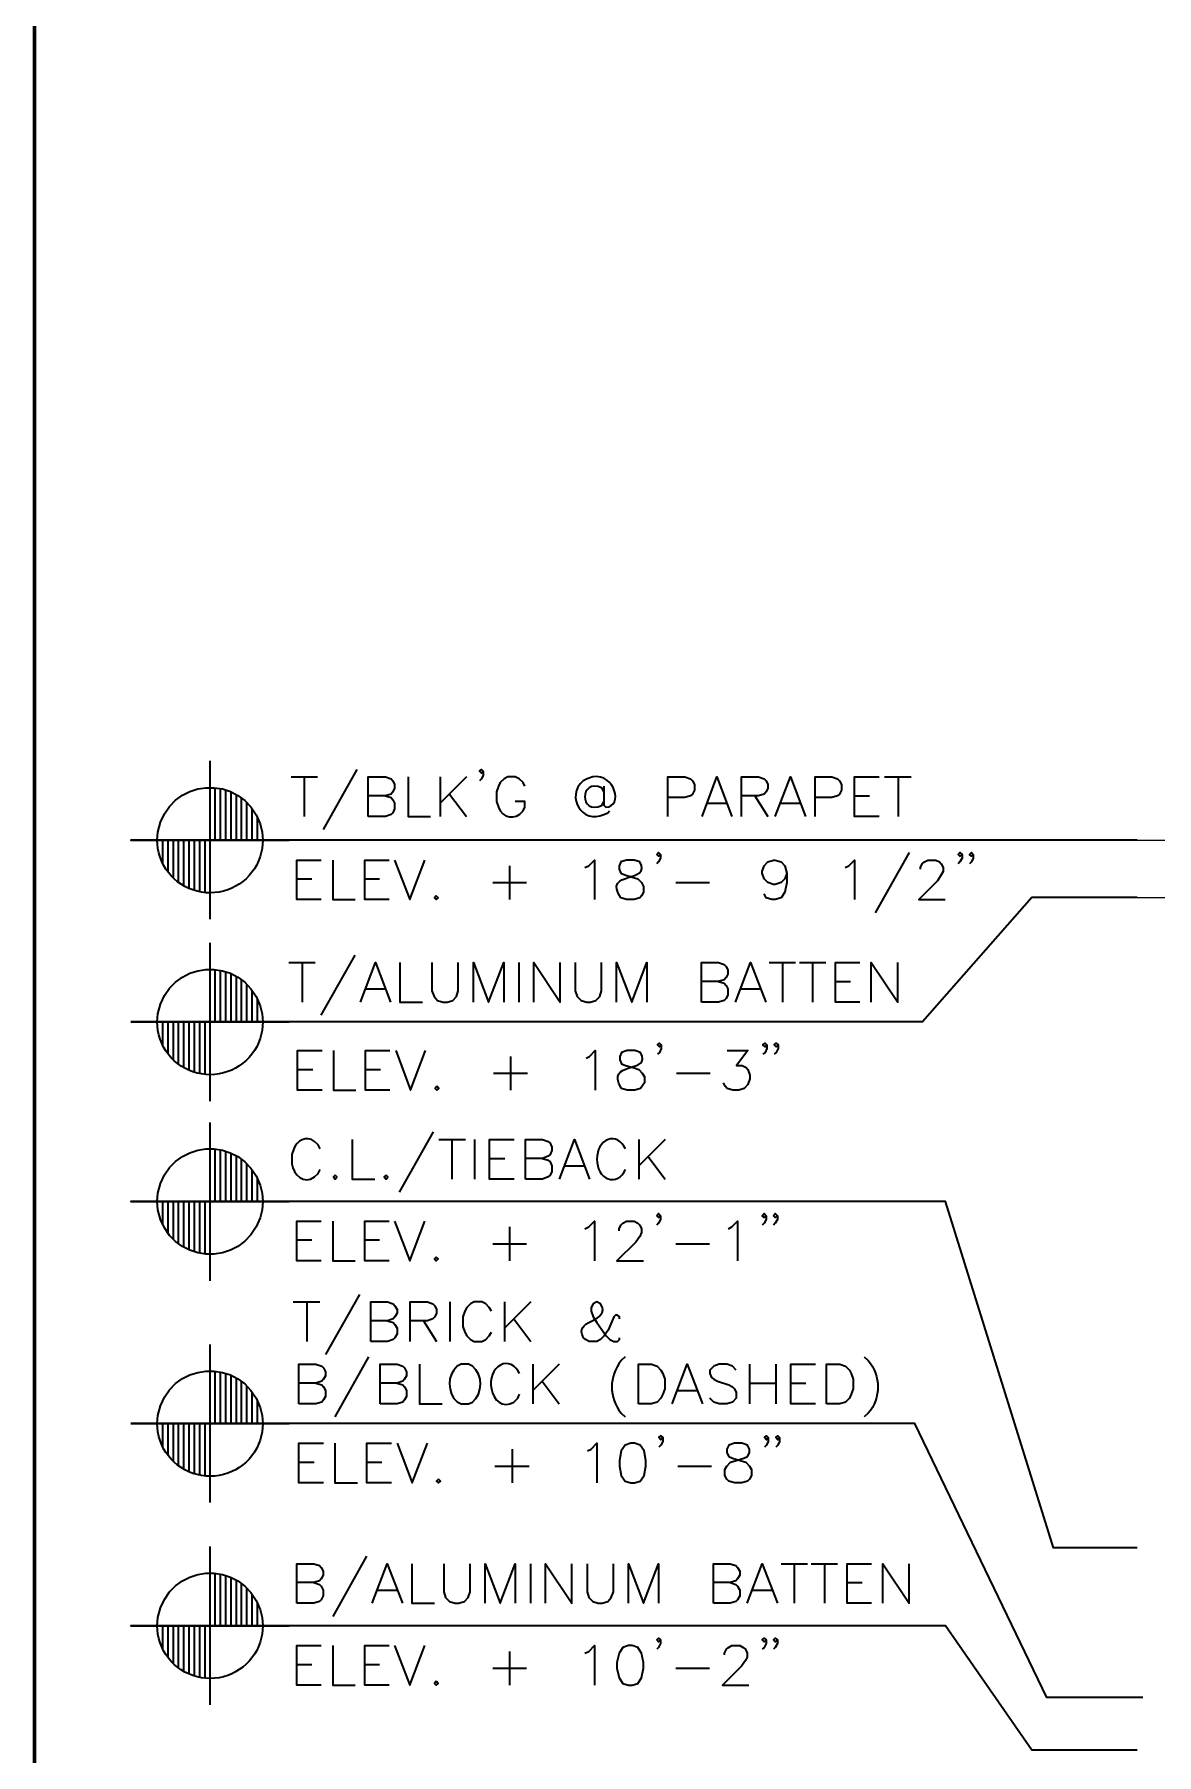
# Model space of a CAD drawing. Header units: inches. Extents: x 5 to 516, y -193 to 129.
# Drawn here: x 12.89 to 23.52, y -88.16 to -71.85 of the extents above; entities that cross this region are included whole.
import ezdxf

# ---------------------------------------------------------------- set-up
doc = ezdxf.new("R2010")
doc.units = ezdxf.units.IN
doc.header["$MEASUREMENT"] = 0
doc.layers.add('Highlight', color=210, linetype='Continuous')
doc.layers.add('PDF4_Geometry', color=7, linetype='Continuous')

msp = doc.modelspace()

# ---------------------------------------------------------------- linework, layer by layer
at = {"layer": 'Highlight'}
for p, q in [((23.3387434, -79.4896516), (137.6392915, -79.4896516)), ((23.3387518, -80.0329832), (138.0451299, -80.0329832))]:
    msp.add_line(p, q, dxfattribs=at)
at = {"layer": 'PDF4_Geometry', "lineweight": 60}
msp.add_lwpolyline([(147.8887598, -127.2829903), (147.8887598, -37.2829831), (12.888749, -37.2829831), (12.888749, -127.2829903)], dxfattribs=at)
at = {"layer": 'PDF4_Geometry', "lineweight": 35}
for points in [[(14.5520758, -78.7396515), (14.5520758, -80.2396516)], [(15.3220818, -78.8896488), (15.5720818, -78.8896488)], [(15.4454135, -78.8896488), (15.4454135, -79.2663155)], [(15.9454136, -78.8196482), (15.6254135, -79.3896483)], [(16.0520759, -79.2663171), (16.0520759, -78.8896504), (16.2154092, -78.8896504), (16.2687426, -78.9096504), (16.2854092, -78.9263171), (16.3020759, -78.9629838), (16.3020759, -78.9963171), (16.2854092, -79.0329838), (16.2687426, -79.0529838), (16.2154092, -79.0696504), (16.0520759, -79.0696504)], [(16.4287442, -78.8896488), (16.4287442, -79.2663155), (16.6420776, -79.2663155)], [(16.732089, -78.8896488), (16.732089, -79.2663155)], [(16.982089, -78.8896488), (16.732089, -79.1396488)], [(17.1420825, -78.8363176), (17.1254158, -78.8563176), (17.1054158, -78.8363176), (17.1254158, -78.819651), (17.1420825, -78.8363176), (17.1420825, -78.8729843), (17.1254158, -78.909651), (17.1054158, -78.9263176)], [(17.5354202, -78.9796485), (17.5187535, -78.9429819), (17.4820869, -78.9096485), (17.4454202, -78.8896485), (17.3754202, -78.8896485), (17.3387535, -78.9096485), (17.3020868, -78.9429819), (17.2854202, -78.9796485), (17.2687535, -79.0329819), (17.2687535, -79.1229819), (17.2854202, -79.1763152)], [(18.1787536, -78.8896485), (18.1254202, -78.9096485), (18.0887536, -78.9263152)], [(18.8920826, -79.2663171), (18.8920826, -78.8896504), (19.0520826, -78.8896504), (19.105416, -78.9096504), (19.125416, -78.9263171), (19.1420827, -78.9629838), (19.1420827, -79.0163171), (19.125416, -79.0529838), (19.105416, -79.0696504), (19.0520826, -79.0863171), (18.8920826, -79.0863171)], [(19.2154198, -79.2663171), (19.3554198, -78.8896504), (19.4987531, -79.2663171)], [(19.5887515, -79.2663171), (19.5887515, -78.8896504), (19.7487515, -78.8896504), (19.8020849, -78.9096504), (19.8220849, -78.9263171), (19.8387515, -78.9629838), (19.8387515, -78.9963171), (19.8220849, -79.0329838), (19.8020849, -79.0529838), (19.7487515, -79.0696504), (19.5887515, -79.0696504)], [(19.9087521, -79.2663171), (20.0520854, -78.8896504), (20.1954188, -79.2663171)], [(20.2854204, -79.2663171), (20.2854204, -78.8896504), (20.4454204, -78.8896504), (20.4987538, -78.9096504), (20.5187538, -78.9263171), (20.5354204, -78.9629838), (20.5354204, -79.0163171), (20.5187538, -79.0529838), (20.4987538, -79.0696504), (20.4454204, -79.0863171), (20.2854204, -79.0863171)], [(20.8920855, -79.2663171), (20.6587522, -79.2663171), (20.6587522, -78.8896504), (20.8920855, -78.8896504)], [(20.945414, -78.8896488), (21.195414, -78.8896488)], [(21.0720823, -78.8896488), (21.0720823, -79.2663155)], [(14.6020839, -79.4896516), (14.6020839, -78.9929849)], [(14.6520785, -79.4896516), (14.6520785, -78.9996515)], [(14.7020866, -79.4896516), (14.7020866, -79.0129849)], [(14.7520812, -79.4896516), (14.7520812, -79.0329849)], [(14.8020758, -79.4896516), (14.8020758, -79.0563182)], [(16.2154195, -79.0696483), (16.2687529, -79.0863149), (16.2854196, -79.1063149), (16.3020862, -79.1396483), (16.3020862, -79.1929816), (16.2854196, -79.2296483), (16.2687529, -79.2463149), (16.2154195, -79.266315), (16.0520862, -79.266315)], [(16.8220819, -79.0529823), (16.9820819, -79.2663156)], [(18.2854203, -79.0329831), (18.2687536, -78.9963164)], [(18.2854203, -78.9796485), (18.2854203, -79.1596485), (18.3020869, -79.1763152)], [(19.7154198, -79.0696483), (19.8387532, -79.266315)], [(20.6587522, -79.0696483), (20.8020855, -79.0696483)], [(14.8520839, -79.4896516), (14.8520839, -79.0896515)], [(14.9020785, -79.4896516), (14.9020785, -79.1329849)], [(14.9520867, -79.4896516), (14.9520867, -79.1896515)], [(17.5187535, -79.2129819), (17.5354202, -79.1763152), (17.5354202, -79.1229819), (17.4454202, -79.1229819)], [(18.2687536, -79.1596498), (18.2854203, -79.1229831)], [(18.2854203, -79.2463152), (18.3220869, -79.2296486), (18.3387536, -79.2129819)], [(19.268751, -79.1396488), (19.4454176, -79.1396488)], [(19.9654198, -79.1396488), (20.1420865, -79.1396488)], [(15.0020812, -79.4896516), (15.0020812, -79.2729849)], [(23.3387434, -79.4896516), (13.8020757, -79.4896516), (15.3020758, -79.4896516)], [(14.0520757, -79.4896516), (14.0520757, -79.4863182)], [(14.1020839, -79.4896516), (14.1020839, -79.7096516)], [(14.1520785, -79.4896516), (14.1520785, -79.7896516)], [(14.2020866, -79.4896516), (14.2020866, -79.8463183)], [(14.2520812, -79.4896516), (14.2520812, -79.8896516)], [(14.3020758, -79.4896516), (14.3020758, -79.9229849)], [(14.3520839, -79.4896516), (14.3520839, -79.9496516)], [(14.4020785, -79.4896516), (14.4020785, -79.9663183)], [(14.4520866, -79.4896516), (14.4520866, -79.9796516)], [(14.5020812, -79.4896516), (14.5020812, -79.9896516)], [(15.0520758, -79.4896516), (15.0520758, -79.4863182)], [(15.605413, -80.0529824), (15.375413, -80.0529824), (15.375413, -79.679649), (15.605413, -79.679649)], [(15.7154195, -79.6796506), (15.7154195, -80.052984), (15.9287529, -80.052984)], [(16.2487507, -80.0529824), (16.0187507, -80.0529824), (16.0187507, -79.679649), (16.2487507, -79.679649)], [(16.3020759, -79.6796506), (16.4454093, -80.052984), (16.5887426, -79.6796506)], [(17.3920825, -79.7329852), (17.3920825, -80.0529852)], [(18.1054208, -79.7496512), (18.1420875, -79.7329845), (18.1954208, -79.6796512), (18.1954208, -80.0529845)], [(18.6254116, -79.6963173), (18.5720783, -79.6796506), (18.4987449, -79.6796506), (18.4454116, -79.6963173), (18.4287449, -79.732984), (18.4287449, -79.7663173), (18.4454116, -79.802984), (18.4820783, -79.8196506), (18.5520783, -79.8396506), (18.6054116, -79.8563173), (18.6420783, -79.892984), (18.6587449, -79.9296506), (18.6587449, -79.982984), (18.6420783, -80.0163173), (18.6254116, -80.0363173), (18.5720783, -80.052984), (18.4987449, -80.052984), (18.4454116, -80.0363173)], [(18.8220821, -79.6263161), (18.8020821, -79.6429827), (18.7854154, -79.6263161), (18.8020821, -79.6063161), (18.8220821, -79.6263161), (18.8220821, -79.6596494), (18.8020821, -79.6963161), (18.7854154, -79.7129827)], [(20.018751, -79.8029823), (19.998751, -79.8563157), (19.9654177, -79.8929823), (19.908751, -79.909649), (19.8920843, -79.909649), (19.838751, -79.8929823), (19.8020843, -79.8563157), (19.7854177, -79.8029823), (19.7854177, -79.7863157), (19.8020843, -79.7329823), (19.838751, -79.6963157), (19.8920843, -79.679649), (19.908751, -79.679649), (19.9654177, -79.6963157), (19.998751, -79.7329823), (20.018751, -79.8029823), (20.018751, -79.8929823), (19.998751, -79.9829824), (19.9654177, -80.0363157), (19.908751, -80.0529824), (19.8754177, -80.0529824), (19.8220843, -80.0363157), (19.8020843, -79.999649)], [(20.5720822, -79.7496512), (20.6054156, -79.7329845), (20.6587489, -79.6796512), (20.6587489, -80.0529845)], [(21.1787446, -79.6063169), (20.8554112, -80.1796503)], [(21.2854205, -79.7663172), (21.2854205, -79.7496505), (21.3020872, -79.7129838), (21.3220872, -79.6963172), (21.3554205, -79.6796505), (21.4287538, -79.6796505), (21.4654205, -79.6963172), (21.4820872, -79.7129838), (21.4987538, -79.7496505), (21.4987538, -79.7863172), (21.4820872, -79.8196505), (21.4454205, -79.8763172), (21.2687538, -80.0529839), (21.5187538, -80.0529839)], [(21.6787446, -79.6263161), (21.6587446, -79.6429827), (21.642078, -79.6263161), (21.6587446, -79.6063161), (21.6787446, -79.6263161), (21.6787446, -79.6596494), (21.6587446, -79.6963161), (21.642078, -79.7129827)], [(21.7854205, -79.6263161), (21.7687539, -79.6429827), (21.7487539, -79.6263161), (21.7687539, -79.6063161), (21.7854205, -79.6263161), (21.7854205, -79.6596494), (21.7687539, -79.6963161), (21.7487539, -79.7129827)], [(15.375413, -79.8563169), (15.5187463, -79.8563169)], [(16.0187507, -79.8563169), (16.1587507, -79.8563169)], [(17.232089, -79.8929821), (17.552089, -79.8929821)], [(18.9654198, -79.8929821), (19.2854198, -79.8929821)], [(23.3387518, -80.0329832), (22.3387517, -80.0329832), (21.3054184, -81.2129833), (13.8020842, -81.2129833)], [(14.5520758, -80.4629827), (14.5520758, -81.9629828)], [(15.2987528, -80.6496519), (15.5487528, -80.6496519)], [(15.4254211, -80.6496519), (15.4254211, -81.0263186)], [(15.9254212, -80.5796514), (15.6020878, -81.1496514)], [(15.9787523, -81.0263169), (16.1220857, -80.6496502), (16.2620857, -81.0263169)], [(16.3520841, -80.6496519), (16.3520841, -81.0263186), (16.5654174, -81.0263186)], [(16.6554152, -80.6496519), (16.6554152, -80.9196519), (16.6754152, -80.9729853), (16.7087486, -81.009652), (16.7620819, -81.0263186), (16.7987486, -81.0263186), (16.8520819, -81.009652), (16.8887486, -80.9729853), (16.9054153, -80.9196519), (16.9054153, -80.6496519)], [(17.0487529, -81.0263169), (17.0487529, -80.6496502), (17.1920863, -81.0263169), (17.3354196, -80.6496502), (17.3354196, -81.0263169)], [(17.4787524, -80.6496519), (17.4787524, -81.0263186)], [(17.6220766, -81.0263169), (17.6220766, -80.6496502), (17.8720766, -81.0263169), (17.8720766, -80.6496502)], [(18.0120777, -80.6496519), (18.0120777, -80.9196519), (18.0320777, -80.9729853), (18.0687443, -81.009652), (18.1220777, -81.0263186), (18.155411, -81.0263186), (18.2087444, -81.009652), (18.245411, -80.9729853), (18.2620777, -80.9196519), (18.2620777, -80.6496519)], [(18.4054154, -81.0263169), (18.4054154, -80.6496502), (18.5487487, -81.0263169), (18.6920821, -80.6496502), (18.6920821, -81.0263169)], [(19.2087466, -81.0263169), (19.2087466, -80.6496502), (19.37208, -80.6496502), (19.4254133, -80.6696502), (19.44208, -80.6863168), (19.4587466, -80.7229835), (19.4587466, -80.7596502), (19.44208, -80.7929835), (19.4254133, -80.8129835), (19.37208, -80.8296502), (19.2087466, -80.8296502)], [(19.5320838, -81.0263169), (19.6754171, -80.6496502), (19.8187505, -81.0263169)], [(19.8520843, -80.6496519), (20.1020844, -80.6496519)], [(19.9787526, -80.6496519), (19.9787526, -81.0263186)], [(20.1387461, -80.6496519), (20.3887462, -80.6496519)], [(20.2620779, -80.6496519), (20.2620779, -81.0263186)], [(20.7087527, -81.0263169), (20.4787527, -81.0263169), (20.4787527, -80.6496502), (20.7087527, -80.6496502)], [(20.8187457, -81.0263169), (20.8187457, -80.6496502), (21.0687457, -81.0263169), (21.0687457, -80.6496502)], [(14.6020839, -81.2129827), (14.6020839, -80.716316)], [(14.6520785, -81.2129827), (14.6520785, -80.7229827)], [(14.7020866, -81.2129827), (14.7020866, -80.736316)], [(14.7520812, -81.2129827), (14.7520812, -80.756316)], [(14.8020758, -81.2129827), (14.8020758, -80.7796494)], [(14.8520839, -81.2129827), (14.8520839, -80.8129827)], [(14.9020785, -81.2129827), (14.9020785, -80.856316)], [(19.3720767, -80.8296514), (19.42541, -80.8463181), (19.4420767, -80.8663181), (19.4587434, -80.8996514), (19.4587434, -80.9563181), (19.4420767, -80.9896514), (19.42541, -81.0096514), (19.3720767, -81.0263181), (19.2087434, -81.0263181)], [(20.4787527, -80.8296514), (20.622086, -80.8296514)], [(14.9520867, -81.2129827), (14.9520867, -80.9129827)], [(15.0020812, -81.2129827), (15.0020812, -80.996316)], [(16.0320835, -80.8996519), (16.2087502, -80.8996519)], [(19.5854149, -80.8996519), (19.7620816, -80.8996519)], [(13.8020757, -81.2129827), (15.3020758, -81.2129827)], [(14.0520757, -81.2129827), (14.0520757, -81.2096494)], [(14.1020839, -81.2129827), (14.1020839, -81.4329827)], [(14.1520785, -81.2129827), (14.1520785, -81.5129827)], [(14.2020866, -81.2129827), (14.2020866, -81.5696494)], [(14.2520812, -81.2129827), (14.2520812, -81.6129828)], [(14.3020758, -81.2129827), (14.3020758, -81.6463161)], [(14.3520839, -81.2129827), (14.3520839, -81.6729828)], [(14.4020785, -81.2129827), (14.4020785, -81.6896494)], [(14.4520866, -81.2129827), (14.4520866, -81.7029828)], [(14.5020812, -81.2129827), (14.5020812, -81.7096494)], [(15.0520758, -81.2129827), (15.0520758, -81.2096494)], [(15.6154195, -81.8596503), (15.3820861, -81.8596503), (15.3820861, -81.4829836), (15.6154195, -81.4829836)], [(15.7220791, -81.4829853), (15.7220791, -81.859652), (15.9354125, -81.859652)], [(16.2554103, -81.8596503), (16.0254103, -81.8596503), (16.0254103, -81.4829836), (16.2554103, -81.4829836)], [(16.3120857, -81.4829853), (16.4520857, -81.859652), (16.595419, -81.4829853)], [(18.115417, -81.5563157), (18.1487503, -81.539649), (18.2020837, -81.4829823), (18.2020837, -81.859649)], [(18.6320848, -81.5029853), (18.5787514, -81.4829853), (18.5054181, -81.4829853), (18.4520848, -81.5029853), (18.4354181, -81.539652), (18.4354181, -81.5729853), (18.4520848, -81.609652), (18.4887514, -81.6263187), (18.5620848, -81.6463187), (18.6154181, -81.6629853), (18.6487514, -81.699652), (18.6687514, -81.7329853), (18.6687514, -81.789652), (18.6487514, -81.8229853), (18.6320848, -81.8429854), (18.5787514, -81.859652), (18.5054181, -81.859652), (18.4520848, -81.8429854)], [(18.8287553, -81.4296508), (18.8120886, -81.4496508), (18.7920886, -81.4296508), (18.8120886, -81.4129841), (18.8287553, -81.4296508), (18.8287553, -81.4663174), (18.8120886, -81.5029841), (18.7920886, -81.5196508)], [(19.452087, -81.4829853), (19.6487537, -81.4829853), (19.542087, -81.6263187), (19.5954204, -81.6263187), (19.632087, -81.6463187), (19.6487537, -81.6629853), (19.6687537, -81.7163187), (19.6687537, -81.7529853), (19.6487537, -81.8063187), (19.6154204, -81.8429854), (19.562087, -81.859652), (19.5054204, -81.859652), (19.452087, -81.8429854), (19.4354203, -81.8229853), (19.4187537, -81.789652)], [(19.8287553, -81.4296508), (19.8120887, -81.4496508), (19.7920887, -81.4296508), (19.8120887, -81.4129841), (19.8287553, -81.4296508), (19.8287553, -81.4663174), (19.8120887, -81.5029841), (19.7920887, -81.5196508)], [(19.9354177, -81.4296508), (19.918751, -81.4496508), (19.898751, -81.4296508), (19.918751, -81.4129841), (19.9354177, -81.4296508), (19.9354177, -81.4663174), (19.918751, -81.5029841), (19.898751, -81.5196508)], [(15.3820861, -81.6629848), (15.5254195, -81.6629848)], [(16.0254103, -81.6629848), (16.1687437, -81.6629848)], [(17.3987557, -81.5396497), (17.3987557, -81.8596497)], [(17.2387486, -81.69965), (17.562082, -81.69965)], [(18.9720794, -81.69965), (19.2920794, -81.69965)], [(14.5520758, -82.166318), (14.5520758, -83.6663182)], [(15.8987556, -82.3263149), (15.8987556, -82.7029816), (16.1154223, -82.7029816)], [(16.668748, -82.2563178), (16.3454147, -82.8263178)], [(16.7220792, -82.3263149), (16.9720792, -82.3263149)], [(16.8454109, -82.3263149), (16.8454109, -82.7029816)], [(17.0587492, -82.3263149), (17.0587492, -82.7029816)], [(17.4354202, -82.7029832), (17.2020868, -82.7029832), (17.2020868, -82.3263166), (17.4354202, -82.3263166)], [(17.5420798, -82.7029832), (17.5420798, -82.3263166), (17.7020798, -82.3263166), (17.7554132, -82.3463166), (17.7754132, -82.3629832), (17.7920798, -82.3996499), (17.7920798, -82.4329832), (17.7754132, -82.4696499), (17.7554132, -82.4863166), (17.7020798, -82.5063166), (17.5420798, -82.5063166)], [(17.865417, -82.7029832), (18.005417, -82.3263166), (18.1487503, -82.7029832)], [(18.615417, -82.3263149), (18.615417, -82.7029816)], [(18.865417, -82.3263149), (18.615417, -82.5763149)], [(14.6020839, -82.9163181), (14.6020839, -82.4163181)], [(14.6520785, -82.9163181), (14.6520785, -82.4263181)], [(14.7020866, -82.9163181), (14.7020866, -82.4396514)], [(14.7520812, -82.9163181), (14.7520812, -82.4563181)], [(14.8020758, -82.9163181), (14.8020758, -82.4829847)], [(15.3454108, -82.4163181), (15.3287441, -82.4696514), (15.3287441, -82.5596514)], [(15.5954108, -82.4163181), (15.5787441, -82.3796514), (15.5420775, -82.346318)], [(18.702087, -82.4863152), (18.8654203, -82.7029819)], [(14.8520839, -82.9163181), (14.8520839, -82.5163181)], [(14.9020785, -82.9163181), (14.9020785, -82.5596514)], [(14.9520867, -82.9163181), (14.9520867, -82.6163181)], [(15.5420775, -82.6829847), (15.5787441, -82.6496514), (15.5954108, -82.6129847)], [(17.2020868, -82.5063178), (17.3454202, -82.5063178)], [(17.7020869, -82.5063178), (17.7554202, -82.5229845), (17.7754202, -82.5396511), (17.7920869, -82.5763178), (17.7920869, -82.6296511), (17.7754202, -82.6663178), (17.7554202, -82.6829845), (17.7020869, -82.7029845), (17.5420869, -82.7029845)], [(17.9187481, -82.5763149), (18.0954148, -82.5763149)], [(15.0020812, -82.9163181), (15.0020812, -82.6963181)], [(15.0287425, -82.7596514), (15.0454091, -82.8363181), (15.0520758, -82.9163181), (15.0454091, -82.9929848), (15.0287425, -83.0696514)], [(23.3387434, -86.1996516), (22.54541, -86.1996516), (21.5220767, -82.9163181), (13.8020757, -82.9163181), (15.3020758, -82.9163181)], [(14.0587425, -82.9929848), (14.0520757, -82.9163181), (14.0587425, -82.8363181)], [(14.0520757, -82.9163181), (14.0520757, -82.9129848)], [(14.1020839, -82.9163181), (14.1020839, -83.1329848)], [(14.1520785, -82.9163181), (14.1520785, -83.2163181)], [(14.2020866, -82.9163181), (14.2020866, -83.2729848)], [(14.2520812, -82.9163181), (14.2520812, -83.3163181)], [(14.3020758, -82.9163181), (14.3020758, -83.3496515)], [(14.3520839, -82.9163181), (14.3520839, -83.3729848)], [(14.4020785, -82.9163181), (14.4020785, -83.3929848)], [(14.4520866, -82.9163181), (14.4520866, -83.4063181)], [(14.5020812, -82.9163181), (14.5020812, -83.4129848)], [(15.0520758, -82.9163181), (15.0520758, -82.9129848)], [(15.605413, -83.4763157), (15.375413, -83.4763157), (15.375413, -83.1029823), (15.605413, -83.1029823)], [(15.7154195, -83.102984), (15.7154195, -83.4763173), (15.9287529, -83.4763173)], [(16.2487507, -83.4763157), (16.0187507, -83.4763157), (16.0187507, -83.1029823), (16.2487507, -83.1029823)], [(16.3020759, -83.102984), (16.4454093, -83.4763173), (16.5887426, -83.102984)], [(17.3920825, -83.1563185), (17.3920825, -83.4763185)], [(18.1054208, -83.1729845), (18.1420875, -83.1563178), (18.1954208, -83.1029845), (18.1954208, -83.4763179)], [(18.4287444, -83.1929837), (18.4287444, -83.1729837), (18.445411, -83.1396504), (18.465411, -83.1196504), (18.4987444, -83.1029837), (18.5720777, -83.1029837), (18.6054111, -83.1196504), (18.6254111, -83.1396504), (18.6420777, -83.1729837), (18.6420777, -83.2096504), (18.6254111, -83.246317), (18.5887444, -83.2996504), (18.4087444, -83.4763171), (18.6587444, -83.4763171)], [(18.8220821, -83.0496494), (18.8020821, -83.0663161), (18.7854154, -83.0496494), (18.8020821, -83.0296494), (18.8220821, -83.0496494), (18.8220821, -83.0863161), (18.8020821, -83.1196494), (18.7854154, -83.1396494)], [(19.4654198, -83.1729845), (19.4987531, -83.1563178), (19.5520865, -83.1029845), (19.5520865, -83.4763179)], [(19.8220822, -83.0496494), (19.8020822, -83.0663161), (19.7854155, -83.0496494), (19.8020822, -83.0296494), (19.8220822, -83.0496494), (19.8220822, -83.0863161), (19.8020822, -83.1196494), (19.7854155, -83.1396494)], [(19.9287445, -83.0496494), (19.9087445, -83.0663161), (19.8920778, -83.0496494), (19.9087445, -83.0296494), (19.9287445, -83.0496494), (19.9287445, -83.0863161), (19.9087445, -83.1196494), (19.8920778, -83.1396494)], [(15.375413, -83.2796502), (15.5187463, -83.2796502)], [(16.0187507, -83.2796502), (16.1587507, -83.2796502)], [(17.232089, -83.3163188), (17.552089, -83.3163188)], [(18.9654198, -83.3163188), (19.2854198, -83.3163188)], [(15.9687426, -83.7963163), (15.6454092, -84.3663163)], [(15.3420878, -83.8663168), (15.5920878, -83.8663168)], [(15.4687425, -83.8663168), (15.4687425, -84.2429835)], [(16.0754185, -84.2429817), (16.0754185, -83.866315), (16.2354185, -83.866315), (16.2887518, -83.886315), (16.3054185, -83.9029817), (16.3254185, -83.9396484), (16.3254185, -83.9729817), (16.3054185, -84.0096484), (16.2887518, -84.0263151), (16.2354185, -84.0463151), (16.0754185, -84.0463151)], [(16.4487502, -84.2429817), (16.4487502, -83.866315), (16.6120835, -83.866315), (16.6654169, -83.886315), (16.6820835, -83.9029817), (16.6987502, -83.9396484), (16.6987502, -83.9729817), (16.6820835, -84.0096484), (16.6654169, -84.0263151), (16.6120835, -84.0463151), (16.4487502, -84.0463151)], [(16.8254185, -83.8663168), (16.8254185, -84.2429835)], [(17.2187427, -83.9563165), (17.1987427, -83.9196499), (17.1654093, -83.8863165), (17.1287426, -83.8663165), (17.0554093, -83.8663165), (17.022076, -83.8863165), (16.9854093, -83.9196499), (16.9687426, -83.9563165), (16.9487426, -84.0096499), (16.9487426, -84.0996499), (16.9687426, -84.1529832), (16.9854093, -84.1896499), (17.022076, -84.2229832), (17.0554093, -84.2429832), (17.1287426, -84.2429832), (17.1654093, -84.2229832), (17.1987427, -84.1896499), (17.2187427, -84.1529832)], [(17.3420879, -83.8663168), (17.3420879, -84.2429835)], [(17.592088, -83.8663168), (17.3420879, -84.1163168)], [(18.272081, -83.9196504), (18.252081, -83.8863171), (18.2187476, -83.8663171), (18.1820809, -83.8863171), (18.1654143, -83.9196504), (18.1654143, -83.9563171), (18.1820809, -84.0096504), (18.2187476, -84.0629838), (18.3054143, -84.1896504), (18.342081, -84.2229838), (18.3787476, -84.2429838), (18.4154143, -84.2429838), (18.432081, -84.2229838), (18.432081, -84.2063171)], [(16.235412, -84.0463163), (16.2887453, -84.062983), (16.305412, -84.0796496), (16.325412, -84.1163163), (16.325412, -84.1696496), (16.305412, -84.2063163), (16.2887453, -84.222983), (16.235412, -84.242983), (16.0754119, -84.242983)], [(16.5754185, -84.0463163), (16.6987518, -84.242983)], [(17.4320809, -84.0263171), (17.5920809, -84.2429838)], [(18.432081, -84.0263171), (18.432081, -84.0096504), (18.4154143, -83.9929838), (18.3954143, -83.9929838), (18.3787476, -84.0096504), (18.362081, -84.0463171), (18.3254143, -84.1363171), (18.2887476, -84.1896504), (18.252081, -84.2229838), (18.2187476, -84.2429838), (18.1454143, -84.2429838), (18.1120809, -84.2229838), (18.0920809, -84.2063171)], [(14.5520758, -84.2696507), (14.5520758, -85.7696508)], [(15.3954189, -84.8329849), (15.3954189, -84.4563182), (15.555419, -84.4563182), (15.6120856, -84.4763182), (15.6287523, -84.4929849), (15.645419, -84.5296516), (15.645419, -84.5663182), (15.6287523, -84.5996516), (15.6120856, -84.6196516), (15.555419, -84.6363182), (15.3954189, -84.6363182)], [(16.0554125, -84.386316), (15.7354125, -84.9563161)], [(16.1654114, -84.8329849), (16.1654114, -84.4563182), (16.3254114, -84.4563182), (16.3787448, -84.4763182), (16.3954114, -84.4929849), (16.4154114, -84.5296516), (16.4154114, -84.5663182), (16.3954114, -84.5996516), (16.3787448, -84.6196516), (16.3254114, -84.6363182), (16.1654114, -84.6363182)], [(16.5387431, -84.4563166), (16.5387431, -84.8329833), (16.7520765, -84.8329833)], [(17.0387475, -84.4763166), (17.0020809, -84.4563166), (16.9320808, -84.4563166), (16.8954142, -84.4763166), (16.8620808, -84.5129833)], [(17.6120804, -84.4563166), (17.6120804, -84.8329833)], [(17.8620804, -84.4563166), (17.6120804, -84.7063166)], [(18.4854121, -84.386316), (18.4487455, -84.4229827)], [(18.932081, -84.8329849), (19.0754144, -84.4563182), (19.2187477, -84.8329849)], [(19.5387434, -84.5129843), (19.5020767, -84.4763177), (19.4487434, -84.4563177), (19.3787434, -84.4563177), (19.32541, -84.4763177), (19.2887434, -84.5129843), (19.2887434, -84.5463177), (19.30541, -84.5829843), (19.32541, -84.599651), (19.3620767, -84.619651), (19.4687434, -84.6529844), (19.5020767, -84.6729844), (19.5220767, -84.689651), (19.5387434, -84.7263177), (19.5387434, -84.779651), (19.5020767, -84.8163177), (19.4487434, -84.8329844), (19.3787434, -84.8329844), (19.32541, -84.8163177), (19.2887434, -84.779651)], [(19.6654117, -84.4563166), (19.6654117, -84.8329833)], [(19.9154117, -84.4563166), (19.9154117, -84.8329833)], [(20.2887462, -84.8329849), (20.0554128, -84.8329849), (20.0554128, -84.4563182), (20.2887462, -84.4563182)], [(20.7520817, -84.386316), (20.7887484, -84.4229827)], [(14.6020839, -85.0196508), (14.6020839, -84.5229841)], [(14.6520785, -85.0196508), (14.6520785, -84.5296507)], [(14.7020866, -85.0196508), (14.7020866, -84.5429841)], [(14.7520812, -85.0196508), (14.7520812, -84.5629841)], [(14.8020758, -85.0196508), (14.8020758, -84.5863174)], [(14.8520839, -85.0196508), (14.8520839, -84.6196507)], [(17.6987503, -84.6196501), (17.8620836, -84.8329834)], [(14.9020785, -85.0196508), (14.9020785, -84.6629841)], [(14.9520867, -85.0196508), (14.9520867, -84.7196508)], [(15.5554124, -84.6363161), (15.6120791, -84.6529827), (15.6287458, -84.6729827), (15.6454124, -84.7063161), (15.6454124, -84.7629827), (15.6287458, -84.7963161), (15.6120791, -84.8163161), (15.5554124, -84.8329827), (15.3954124, -84.8329827)], [(16.3254185, -84.6363161), (16.3787518, -84.6529827), (16.3954185, -84.6729827), (16.4154185, -84.7063161), (16.4154185, -84.7629827), (16.3954185, -84.7963161), (16.3787518, -84.8163161), (16.3254185, -84.8329827), (16.1654185, -84.8329827)], [(17.4320787, -84.8163163), (17.4687454, -84.7796497), (17.4854121, -84.742983)], [(18.9854122, -84.7063166), (19.1654122, -84.7063166)], [(19.6654117, -84.6363161), (19.9154117, -84.6363161)], [(20.0554128, -84.6363161), (20.1987461, -84.6363161)], [(15.0020812, -85.0196508), (15.0020812, -84.8029841)], [(16.9320808, -84.8329833), (17.0020809, -84.8329833), (17.0387475, -84.8163166)], [(18.4487455, -84.9229827), (18.4854121, -84.9563161)], [(20.7887484, -84.9229827), (20.7520817, -84.9563161)], [(13.8020757, -85.0196508), (15.3020758, -85.0196508)], [(23.392083, -87.6163171), (22.482083, -87.6163171), (21.2320828, -85.0196501), (13.8020825, -85.0196501)], [(14.0520757, -85.0196508), (14.0520757, -85.0163174)], [(14.1020839, -85.0196508), (14.1020839, -85.2396508)], [(14.1520785, -85.0196508), (14.1520785, -85.3196508)], [(14.2020866, -85.0196508), (14.2020866, -85.3763175)], [(14.2520812, -85.0196508), (14.2520812, -85.4196508)], [(14.3020758, -85.0196508), (14.3020758, -85.4529841)], [(14.3520839, -85.0196508), (14.3520839, -85.4796508)], [(14.4020785, -85.0196508), (14.4020785, -85.4963175)], [(14.4520866, -85.0196508), (14.4520866, -85.5096508)], [(14.5020812, -85.0196508), (14.5020812, -85.5163175)], [(15.0520758, -85.0196508), (15.0520758, -85.0163174)], [(15.6287523, -85.582985), (15.3954189, -85.582985), (15.3954189, -85.2063183), (15.6287523, -85.2063183)], [(15.7354119, -85.2063166), (15.7354119, -85.5829833), (15.9487453, -85.5829833)], [(16.2720765, -85.582985), (16.0387431, -85.582985), (16.0387431, -85.2063183), (16.2720765, -85.2063183)], [(16.3254185, -85.2063166), (16.4687518, -85.5829833), (16.6120852, -85.2063166)], [(17.4154115, -85.2629844), (17.4154115, -85.5829844)], [(18.1287498, -85.2796504), (18.1654164, -85.2629837), (18.2187498, -85.2063171), (18.2187498, -85.5829838)], [(18.8420881, -85.1529821), (18.8254214, -85.1729821), (18.8054214, -85.1529821), (18.8254214, -85.1363154), (18.8420881, -85.1529821), (18.8420881, -85.1896488), (18.8254214, -85.2263154), (18.8054214, -85.2429821)], [(19.8420881, -85.1529821), (19.8254215, -85.1729821), (19.8054215, -85.1529821), (19.8254215, -85.1363154), (19.8420881, -85.1529821), (19.8420881, -85.1896488), (19.8254215, -85.2263154), (19.8054215, -85.2429821)], [(19.9487505, -85.1529821), (19.9320838, -85.1729821), (19.9154171, -85.1529821), (19.9320838, -85.1363154), (19.9487505, -85.1529821), (19.9487505, -85.1896488), (19.9320838, -85.2263154), (19.9154171, -85.2429821)], [(15.3954189, -85.3863161), (15.5387523, -85.3863161)], [(16.0387431, -85.3863161), (16.1820764, -85.3863161)], [(17.2520814, -85.4229847), (17.5754148, -85.4229847)], [(18.9854122, -85.4229847), (19.3054122, -85.4229847)], [(14.5520758, -86.1863175), (14.5520758, -87.6863177)], [(15.375413, -86.7229828), (15.375413, -86.3496494), (15.535413, -86.3496494), (15.5887463, -86.3663161), (15.605413, -86.3829827), (15.625413, -86.4196494), (15.625413, -86.4563161), (15.605413, -86.4929827), (15.5887463, -86.5096494), (15.535413, -86.5263161), (15.375413, -86.5263161)], [(16.0354201, -86.2763173), (15.71542, -86.8496507)], [(16.0887512, -86.7229828), (16.2320846, -86.3496494), (16.3754179, -86.7229828)], [(16.4654196, -86.349651), (16.4654196, -86.7229844), (16.6787529, -86.7229844)], [(16.7687508, -86.349651), (16.7687508, -86.6163177), (16.7854174, -86.669651), (16.8220841, -86.7063177), (16.8754174, -86.7229844), (16.9087508, -86.7229844), (16.9654174, -86.7063177), (16.9987508, -86.669651), (17.0187508, -86.6163177), (17.0187508, -86.349651)], [(17.1587519, -86.7229828), (17.1587519, -86.3496494), (17.3020852, -86.7229828), (17.4454186, -86.3496494), (17.4454186, -86.7229828)], [(17.5887514, -86.349651), (17.5887514, -86.7229844)], [(17.732089, -86.7229828), (17.732089, -86.3496494), (17.9820891, -86.7229828), (17.9820891, -86.3496494)], [(18.1254132, -86.349651), (18.1254132, -86.6163177), (18.1420799, -86.669651), (18.1787465, -86.7063177), (18.2320799, -86.7229844), (18.2687465, -86.7229844), (18.3220799, -86.7063177), (18.3554132, -86.669651), (18.3754132, -86.6163177), (18.3754132, -86.349651)], [(18.5187509, -86.7229828), (18.5187509, -86.3496494), (18.6587509, -86.7229828), (18.8020843, -86.3496494), (18.8020843, -86.7229828)], [(19.3220821, -86.7229828), (19.3220821, -86.3496494), (19.4820821, -86.3496494), (19.5354155, -86.3663161), (19.5520821, -86.3829827), (19.5720821, -86.4196494), (19.5720821, -86.4563161), (19.5520821, -86.4929827), (19.5354155, -86.5096494), (19.4820821, -86.5263161), (19.3220821, -86.5263161)], [(19.6420827, -86.7229828), (19.785416, -86.3496494), (19.9287494, -86.7229828)], [(19.9654198, -86.349651), (20.2154199, -86.349651)], [(20.0887516, -86.349651), (20.0887516, -86.7229844)], [(20.2487451, -86.349651), (20.4987451, -86.349651)], [(20.3754134, -86.349651), (20.3754134, -86.7229844)], [(20.822085, -86.7229828), (20.5887516, -86.7229828), (20.5887516, -86.3496494), (20.822085, -86.3496494)], [(20.9287446, -86.7229828), (20.9287446, -86.3496494), (21.1787446, -86.7229828), (21.1787446, -86.3496494)], [(14.6020839, -86.9363176), (14.6020839, -86.4396509)], [(14.6520785, -86.9363176), (14.6520785, -86.4463176)], [(14.7020866, -86.9363176), (14.7020866, -86.4596509)], [(14.7520812, -86.9363176), (14.7520812, -86.4796509)], [(14.8020758, -86.9363176), (14.8020758, -86.5029842)], [(14.8520839, -86.9363176), (14.8520839, -86.5363176)], [(14.9020785, -86.9363176), (14.9020785, -86.5796509)], [(15.53542, -86.5263173), (15.5887534, -86.5463173), (15.60542, -86.562984), (15.62542, -86.5996506), (15.62542, -86.652984), (15.60542, -86.6896506), (15.5887534, -86.7063173), (15.53542, -86.722984), (15.37542, -86.722984)], [(19.4820892, -86.5263173), (19.5354225, -86.5463173), (19.5520892, -86.562984), (19.5720892, -86.5996506), (19.5720892, -86.652984), (19.5520892, -86.6896506), (19.5354225, -86.7063173), (19.4820892, -86.722984), (19.3220892, -86.722984)], [(20.5887516, -86.5263173), (20.7320849, -86.5263173)], [(14.9520867, -86.9363176), (14.9520867, -86.6363176)], [(15.0020812, -86.9363176), (15.0020812, -86.7196509)], [(16.1420824, -86.599651), (16.3220824, -86.599651)], [(19.6954139, -86.599651), (19.8754139, -86.599651)], [(23.3387434, -88.1163177), (22.3387433, -88.1163177), (21.5220767, -86.9363176), (13.8020757, -86.9363176), (15.3020758, -86.9363176)], [(14.0520757, -86.9363176), (14.0520757, -86.9329843)], [(14.1020839, -86.9363176), (14.1020839, -87.1563176)], [(14.1520785, -86.9363176), (14.1520785, -87.2363176)], [(14.2020866, -86.9363176), (14.2020866, -87.2929843)], [(14.2520812, -86.9363176), (14.2520812, -87.3363176)], [(14.3020758, -86.9363176), (14.3020758, -87.369651)], [(14.3520839, -86.9363176), (14.3520839, -87.3963176)], [(14.4020785, -86.9363176), (14.4020785, -87.4129843)], [(14.4520866, -86.9363176), (14.4520866, -87.4263176)], [(14.5020812, -86.9363176), (14.5020812, -87.4329843)], [(15.0520758, -86.9363176), (15.0520758, -86.9329843)], [(18.8220821, -87.0696489), (18.8020821, -87.0896489), (18.7854154, -87.0696489), (18.8020821, -87.0529822), (18.8220821, -87.0696489), (18.8220821, -87.1063156), (18.8020821, -87.1429822), (18.7854154, -87.1596489)], [(19.8220822, -87.0696489), (19.8020822, -87.0896489), (19.7854155, -87.0696489), (19.8020822, -87.0529822), (19.8220822, -87.0696489), (19.8220822, -87.1063156), (19.8020822, -87.1429822), (19.7854155, -87.1596489)], [(19.9287445, -87.0696489), (19.9087445, -87.0896489), (19.8920778, -87.0696489), (19.9087445, -87.0529822), (19.9287445, -87.0696489), (19.9287445, -87.1063156), (19.9087445, -87.1429822), (19.8920778, -87.1596489)], [(15.605413, -87.4996518), (15.375413, -87.4996518), (15.375413, -87.1229851), (15.605413, -87.1229851)], [(15.7154195, -87.1229835), (15.7154195, -87.4996502), (15.9287529, -87.4996502)], [(16.2487507, -87.4996518), (16.0187507, -87.4996518), (16.0187507, -87.1229851), (16.2487507, -87.1229851)], [(16.3020759, -87.1229835), (16.4454093, -87.4996502), (16.5887426, -87.1229835)], [(17.3920825, -87.1796512), (17.3920825, -87.4996512)], [(18.1054208, -87.1963172), (18.1420875, -87.1796505), (18.1954208, -87.1229839), (18.1954208, -87.4996506)], [(19.4287445, -87.2129832), (19.4287445, -87.1963165), (19.4454111, -87.1596499), (19.4654111, -87.1429832), (19.4987445, -87.1229832), (19.5720778, -87.1229832), (19.6054111, -87.1429832), (19.6254111, -87.1596499), (19.6420778, -87.1963165), (19.6420778, -87.2329832), (19.6254111, -87.2663165), (19.5887445, -87.3196499), (19.4087445, -87.4996499), (19.6587445, -87.4996499)], [(15.375413, -87.3029829), (15.5187463, -87.3029829)], [(16.0187507, -87.3029829), (16.1587507, -87.3029829)], [(17.232089, -87.3396515), (17.552089, -87.3396515)], [(18.9654198, -87.3396515), (19.2854198, -87.3396515)]]:
    msp.add_lwpolyline(points, dxfattribs=at)
for points in [[(15.0287425, -79.3363182), (15.0454091, -79.4129849), (15.0520758, -79.4896516), (15.0454091, -79.5696516), (15.0287425, -79.6463182, -0.7839908991), (14.0587425, -79.5696516), (14.0520757, -79.4896516), (14.0587425, -79.4129849)], [(15.0287425, -81.0596494), (15.0454091, -81.1363161), (15.0520758, -81.2129827), (15.0454091, -81.2929827), (15.0287425, -81.3696494, -0.7839908991), (14.0587425, -81.2929827), (14.0520757, -81.2129827), (14.0587425, -81.1363161)], [(15.0287425, -84.8663174), (15.0454091, -84.9429841), (15.0520758, -85.0196508), (15.0454091, -85.0996508), (15.0287425, -85.1763175, -0.7839908991), (14.0587425, -85.0996508), (14.0520757, -85.0196508), (14.0587425, -84.9429841)], [(15.0287425, -86.7829843), (15.0454091, -86.8596509), (15.0520758, -86.9363176), (15.0454091, -87.0163176), (15.0287425, -87.0929843, -0.7839908991), (14.0587425, -87.0163176), (14.0520757, -86.9363176), (14.0587425, -86.8596509)]]:
    msp.add_lwpolyline(points, format="xyb", dxfattribs=at)
for points in [[(16.6954136, -80.0163172), (16.6787469, -80.0363172), (16.6954136, -80.0529839), (16.7154136, -80.0363172)], [(16.7020868, -81.8229851), (16.6854201, -81.8429851), (16.7020868, -81.8596517), (16.7220868, -81.8429851)], [(15.7387485, -82.6663181), (15.7220818, -82.6829847), (15.7387485, -82.7029847), (15.7554152, -82.6829847)], [(16.2220792, -82.6663181), (16.2020792, -82.6829847), (16.2220792, -82.7029847), (16.2387458, -82.6829847)], [(16.6954136, -83.4429837), (16.6787469, -83.4596504), (16.6954136, -83.4763171), (16.7154136, -83.4596504)], [(18.6120804, -84.8329849), (18.6120804, -84.4563182), (18.7354138, -84.4563182), (18.7887471, -84.4763182), (18.8254138, -84.5129849), (18.8420805, -84.5463182), (18.8620805, -84.5996516), (18.8620805, -84.6896516), (18.8420805, -84.7429849), (18.8254138, -84.7796516), (18.7887471, -84.8163182), (18.7354138, -84.8329849)], [(20.3954193, -84.8329849), (20.3954193, -84.4563182), (20.522086, -84.4563182), (20.5754194, -84.4763182), (20.612086, -84.5129849), (20.6287527, -84.5463182), (20.6454194, -84.5996516), (20.6454194, -84.6896516), (20.6287527, -84.7429849), (20.612086, -84.7796516), (20.5754194, -84.8163182), (20.522086, -84.8329849)], [(18.5387433, -85.2063166), (18.48541, -85.2263166), (18.4487433, -85.27965), (18.4320766, -85.36965), (18.4320766, -85.4229833), (18.4487433, -85.5129833), (18.48541, -85.5663167), (18.5387433, -85.5829833), (18.57541, -85.5829833), (18.6287433, -85.5663167), (18.66541, -85.5129833), (18.6820766, -85.4229833), (18.6820766, -85.36965), (18.66541, -85.27965), (18.6287433, -85.2263166), (18.57541, -85.2063166)], [(19.5220876, -85.2063166), (19.4687542, -85.2263166), (19.4487542, -85.2629833), (19.4487542, -85.2963167), (19.4687542, -85.3329833), (19.5020876, -85.34965), (19.5754209, -85.36965), (19.6287542, -85.3863167), (19.6654209, -85.4229833), (19.6820876, -85.4563167), (19.6820876, -85.5129833), (19.6654209, -85.5463167), (19.6454209, -85.5663167), (19.5920876, -85.5829833), (19.5220876, -85.5829833), (19.4687542, -85.5663167), (19.4487542, -85.5463167), (19.4320876, -85.5129833), (19.4320876, -85.4563167), (19.4487542, -85.4229833), (19.4854209, -85.3863167), (19.5387542, -85.36965), (19.6120876, -85.34965), (19.6454209, -85.3329833), (19.6654209, -85.2963167), (19.6654209, -85.2629833), (19.6454209, -85.2263166), (19.5920876, -85.2063166)], [(16.7187426, -85.5463164), (16.6987426, -85.5663164), (16.7187426, -85.5829831), (16.7354093, -85.5663164)], [(18.5187509, -87.1229835), (18.4654176, -87.1429835), (18.4287509, -87.1963168), (18.4087509, -87.2863168), (18.4087509, -87.3396502), (18.4287509, -87.4296502), (18.4654176, -87.4829835), (18.5187509, -87.4996502), (18.5520842, -87.4996502), (18.6054176, -87.4829835), (18.6420842, -87.4296502), (18.6587509, -87.3396502), (18.6587509, -87.2863168), (18.6420842, -87.1963168), (18.6054176, -87.1429835), (18.5520842, -87.1229835)], [(16.6954136, -87.4629832), (16.6787469, -87.4829832), (16.6954136, -87.4996499), (16.7154136, -87.4829832)]]:
    msp.add_lwpolyline(points, close=True, dxfattribs=at)
for centre, major_axis, ratio, start_param, end_param in [((18.3635296, -82.5144374), (-0.0004267, 0.193687), 0.7503995058, 5.2419556511, 10.4601358109), ((17.3592035, -84.6407342), (0.0010108, 0.1897478), 0.7655176856, 5.237281785, 8.1187908888)]:
    msp.add_ellipse(centre, major_axis=major_axis, ratio=ratio, start_param=start_param, end_param=end_param, dxfattribs=at)
for points in [[(14.0587425, -79.4129849), (14.1550757, -78.8919848), (14.8534091, -78.8396515), (15.0287425, -79.3363182)], [(18.2687536, -78.9963164), (18.0508647, -78.8924831), (18.0498647, -79.2634831), (18.2687536, -79.1596498)], [(18.3020869, -79.1763152), (18.4715314, -79.1757597), (18.391698, -78.8570374), (18.1787536, -78.8896485)], [(18.0887536, -78.9263152), (17.9143647, -79.0784819), (18.0835314, -79.343093), (18.2854203, -79.2463152)], [(17.2854202, -79.1763152), (17.3229202, -79.2816486), (17.4468091, -79.3057597), (17.5187535, -79.2129819)], [(18.4454116, -80.0363173), (18.2659671, -79.7753173), (18.7472449, -79.8996506), (18.6254116, -79.6963173)], [(14.0587425, -81.1363161), (14.1550757, -80.615316), (14.8534091, -80.5629827), (15.0287425, -81.0596494)], [(18.4520848, -81.8429854), (18.2826403, -81.5735964), (18.7519737, -81.7098187), (18.6320848, -81.5029853)], [(14.0587425, -82.8363181), (14.1562979, -82.3167069), (14.8519091, -82.2637069), (15.0287425, -82.7596514)], [(15.5420775, -82.346318), (15.4662441, -82.2870403), (15.376133, -82.3382625), (15.3454108, -82.4163181)], [(15.3287441, -82.5596514), (15.3441886, -82.6603736), (15.4417997, -82.7566514), (15.5420775, -82.6829847)], [(15.0287425, -83.0696514), (14.8534091, -83.5663181), (14.1550757, -83.5139848), (14.0587425, -82.9929848)], [(18.0920809, -84.2063171), (17.9970809, -84.0335393), (18.2984143, -84.0704838), (18.272081, -83.9196504)], [(14.0587425, -84.9429841), (14.1550757, -84.4219841), (14.8534091, -84.3696507), (15.0287425, -84.8663174)], [(18.4487455, -84.4229827), (18.3288566, -84.5777605), (18.3310788, -84.7676494), (18.4487455, -84.9229827)], [(20.7887484, -84.4229827), (20.9128039, -84.5649272), (20.9106373, -84.7804827), (20.7887484, -84.9229827)], [(16.8620808, -84.5129833), (16.7890253, -84.6014833), (16.8181919, -84.8006499), (16.9320808, -84.8329833)], [(17.0387475, -84.8163166), (17.1388031, -84.7346499), (17.1433031, -84.5591499), (17.0387475, -84.4763166)], [(17.2187454, -84.6896497), (17.2376898, -84.8012052), (17.3221343, -84.8777052), (17.4320787, -84.8163163)], [(14.0587425, -86.8596509), (14.1550757, -86.3386509), (14.8534091, -86.2863175), (15.0287425, -86.7829843)]]:
    msp.add_open_spline(points, degree=3, dxfattribs=at)

doc.saveas('drawing.dxf')
